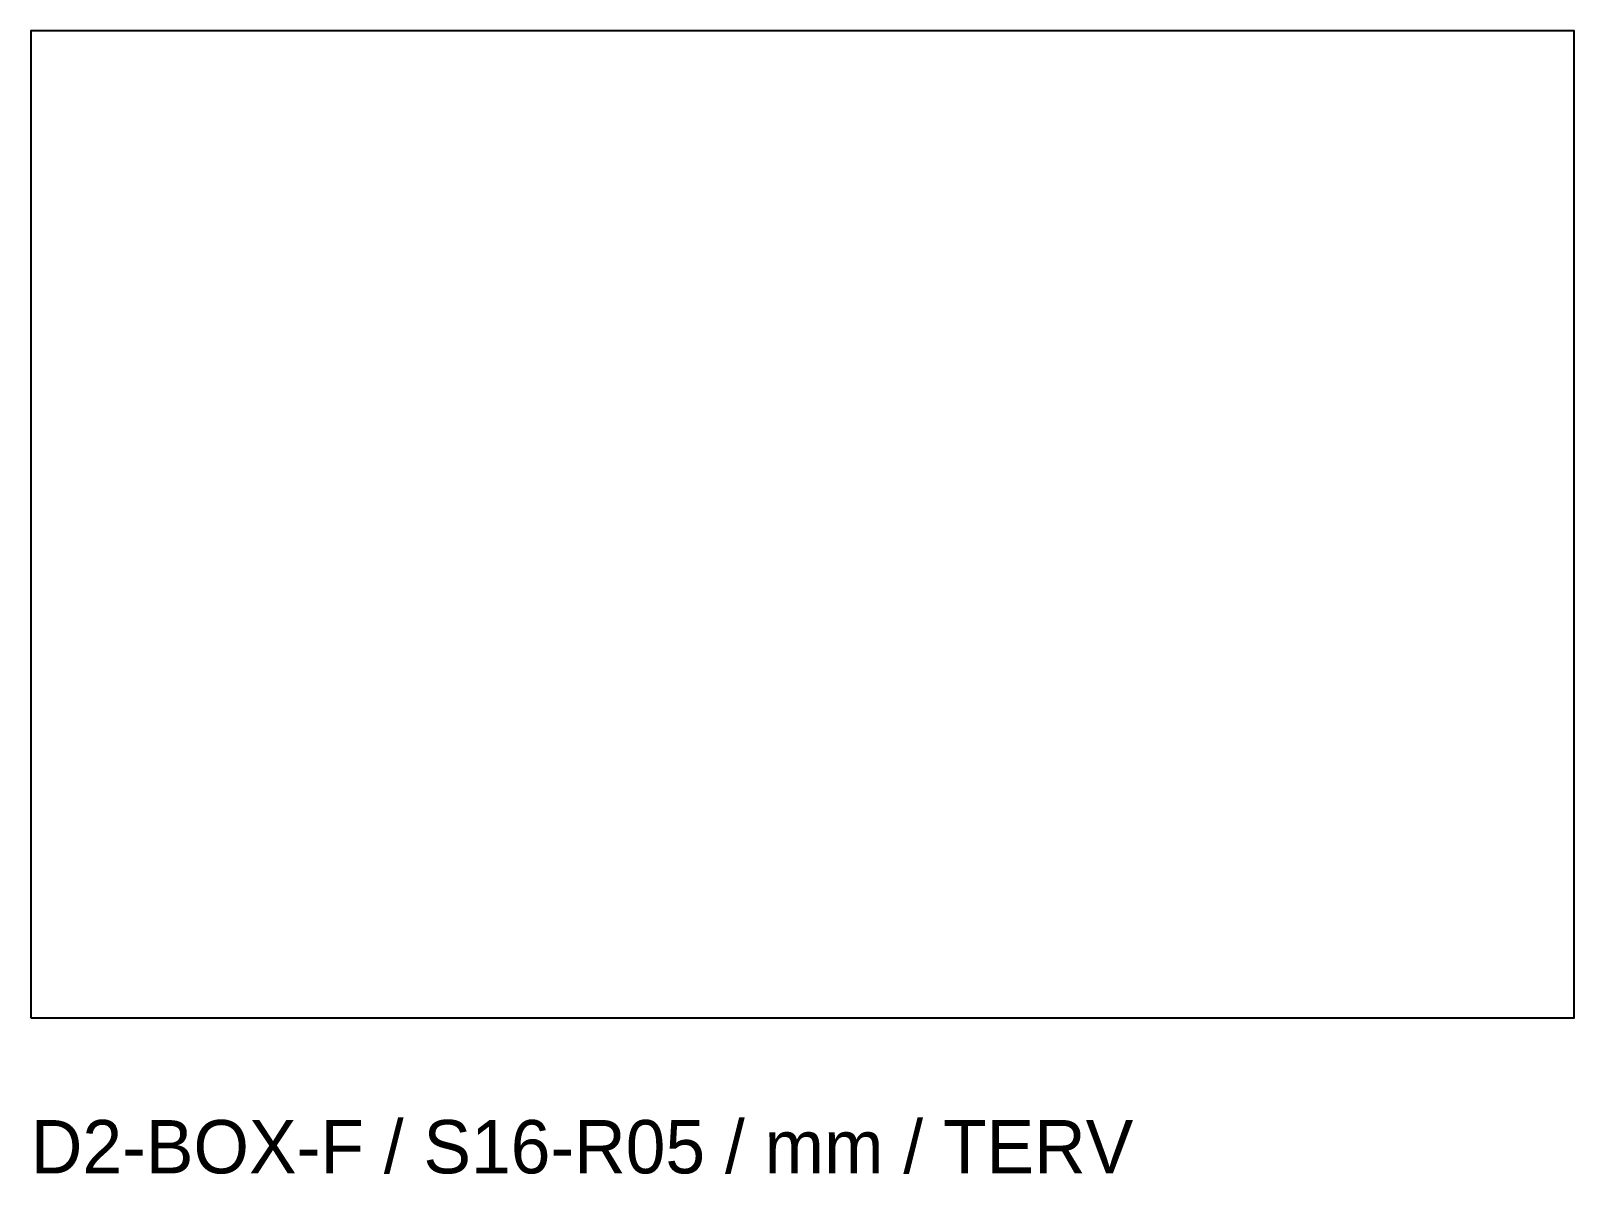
# Model space of a CAD drawing. Header units: millimetres. Extents: x 0 to 347, y -35 to 222.
import ezdxf

# ---------------------------------------------------------------- set-up
doc = ezdxf.new("R2010")
doc.units = ezdxf.units.MM

msp = doc.modelspace()

# ---------------------------------------------------------------- linework, layer by layer
msp.add_lwpolyline([(0, 0), (347, 0), (347, 222), (0, 222)], close=True)

# ---------------------------------------------------------------- texts
msp.add_text('D2-BOX-F / S16-R05 / mm / TERV', height=12).set_placement((0, -35))

doc.saveas('drawing.dxf')
